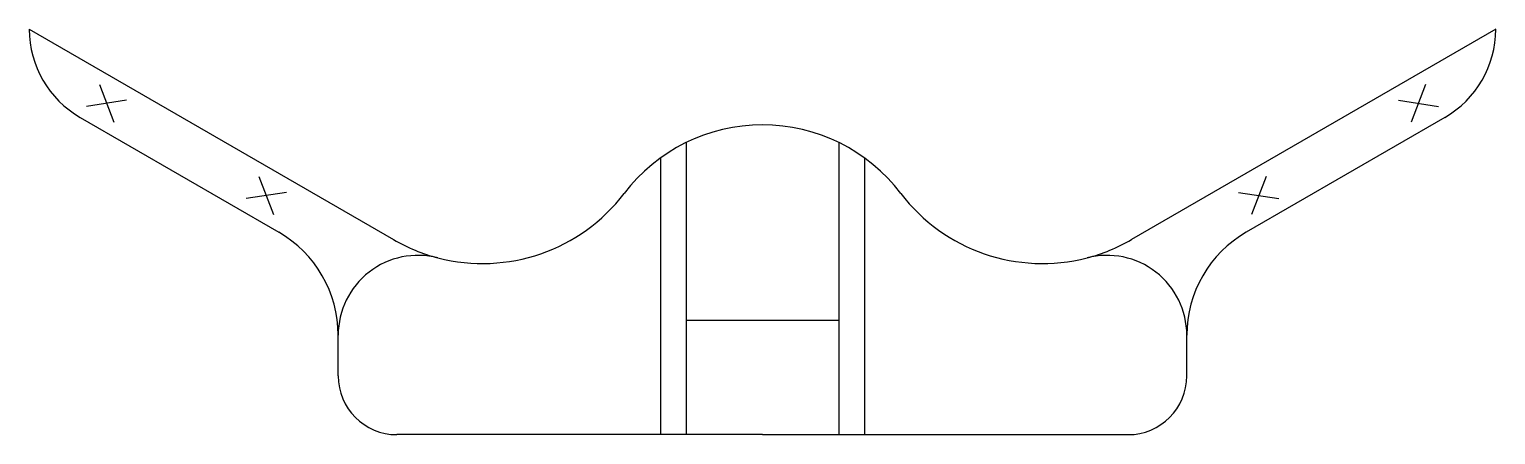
# Model space of a CAD drawing. Extents: x -86 to 86, y 6 to 54.
import ezdxf

# ---------------------------------------------------------------- set-up
doc = ezdxf.new("R2010")
doc.units = 0
doc.layers.add('MODELSKETCH_VISIBLE', color=7, linetype='CONTINUOUS')

msp = doc.modelspace()

# ---------------------------------------------------------------- linework, layer by layer
at = {"layer": 'MODELSKETCH_VISIBLE'}
for p, q in [((-86.39, 53.95), (-43.48, 29.17)), ((86.39, 53.95), (43.48, 29.17)), ((-78.14, 47.45), (-76.44, 43)), ((78.14, 47.45), (76.44, 43)), ((-74.94, 45.6), (-79.64, 44.85)), ((74.94, 45.6), (79.64, 44.85)), ((-80.39, 43.55), (-57, 30.05)), ((80.39, 43.55), (57, 30.05)), ((-9, 40.6), (-9, 6.2)), ((9, 40.6), (9, 6.2)), ((-12, 38.81), (-12, 6.2)), ((12, 38.81), (12, 6.2)), ((-59.35, 36.6), (-57.6, 32.13)), ((59.35, 36.6), (57.6, 32.13)), ((-56.1, 34.73), (-60.85, 34)), ((56.1, 34.73), (60.85, 34)), ((-9, 19.69), (9, 19.69)), ((-50, 13.13), (-50, 17.92)), ((50, 13.13), (50, 17.92)), ((0, 6.2), (-43.07, 6.2)), ((0, 6.2), (43.07, 6.2))]:
    msp.add_line(p, q, dxfattribs=at)
for centre, radius, start, end in [((-74.39, 53.95), 12, 180, 240), ((74.39, 53.95), 12, 300, 0), ((0, 22.19), 20.5, 90, 142.6734), ((0, 22.19), 20.5, 37.3266, 90), ((-32.98, 47.34), 20.98, 255.4902, 322.6734), ((32.98, 47.34), 20.98, 217.3266, 284.5098), ((-64, 17.92), 14, 0, 60), ((64, 17.92), 14, 120, 180), ((-32.98, 47.34), 20.98, 240, 255.4902), ((32.98, 47.34), 20.98, 284.5098, 300), ((-40.6, 17.92), 9.4, 75.4902, 180), ((40.6, 17.92), 9.4, 0, 104.5098), ((-43.07, 13.13), 6.93, 180, 270), ((43.07, 13.13), 6.93, 270, 0)]:
    msp.add_arc(centre, radius, start, end, dxfattribs=at)

doc.saveas('drawing.dxf')
